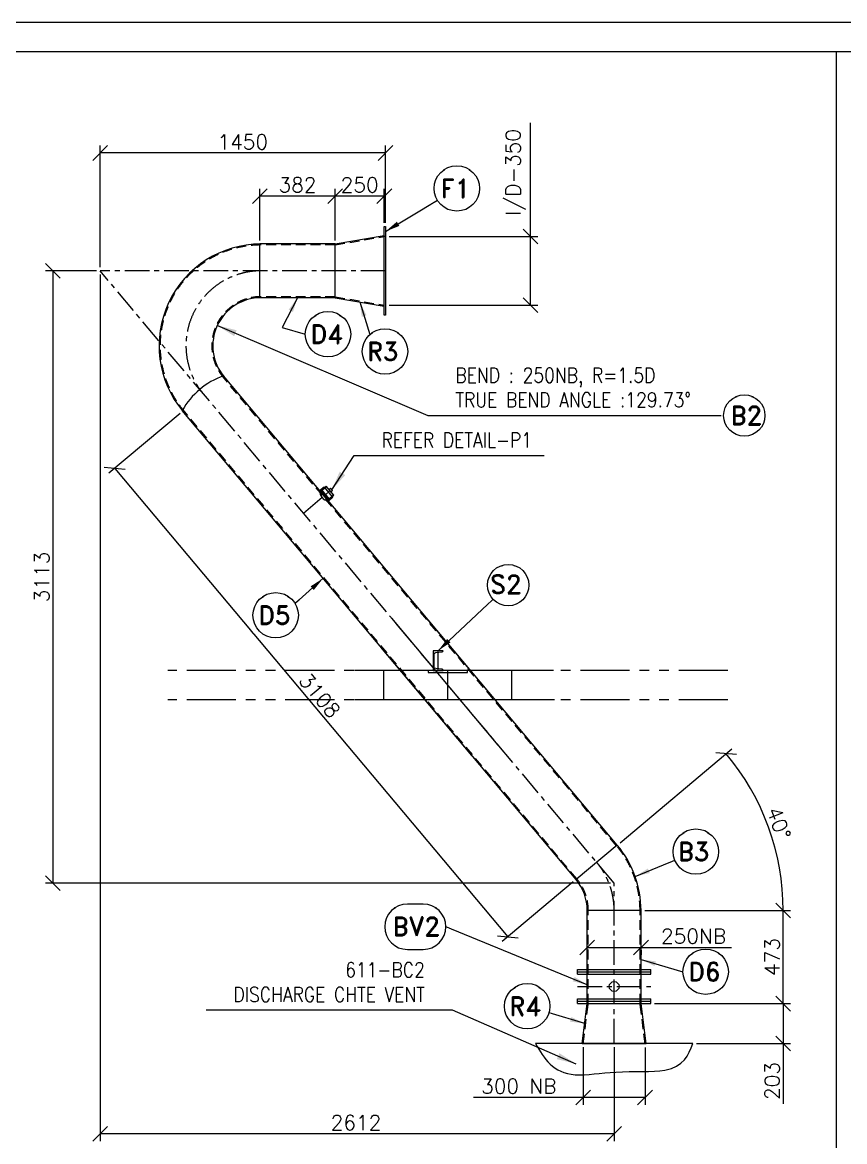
# Model space of a CAD drawing. Header units: inches. Extents: x 0 to 157513, y -28488 to 35640.
# Drawn here: x 70786 to 79142, y 24261 to 35640 of the extents above; entities that cross this region are included whole.
import ezdxf

# ---------------------------------------------------------------- set-up
doc = ezdxf.new("R2010")
doc.units = ezdxf.units.IN
doc.header["$LTSCALE"] = 400
doc.header["$MEASUREMENT"] = 0
for name, pattern in [('0', [0]), ('CENTER', [2, 1.25, -0.25, 0.25, -0.25]), ('CONTINOUS', [0]), ('DASHED2', [0.375, 0.25, -0.125]), ('HIDDEN', [9.525, 6.35, -3.175]), ('HIDDEN2', [4.7625, 3.175, -1.5875]), ('PHANTOM', [2.5, 1.25, -0.25, 0.25, -0.25, 0.25, -0.25])]:
    doc.linetypes.add(name, pattern=pattern)
doc.layers.add('bordertext', color=1, linetype='Continuous', lineweight=20)
doc.layers.add('R-OBJECT', color=2, linetype='Continuous', lineweight=20)
for name, color, linetype in [('cen', 1, 'CENTER'), ('DIM', 1, 'Continuous'), ('hid', 3, 'HIDDEN2'), ('STR', 8, 'PHANTOM')]:
    doc.layers.add(name, color=color, linetype=linetype)
doc.styles.add('RD', font='ROMAND.SHX')
doc.styles.add('ROMAND', font='romand.shx', dxfattribs={"width": 0.85})
doc.styles.add('ROMANS', font='romans')
doc.dimstyles.new('SAM2 60 SC', dxfattribs={"dimscale": 60, "dimtxt": 2.5, "dimasz": 2.5, "dimexe": 1.25, "dimexo": 0.625, "dimtad": 1, "dimtoh": 1, "dimdec": 0, "dimdsep": 46, "dimtxsty": 'ROMANS', "dimblk": 'OBLIQUE', "dimcen": 2.5, "dimclrd": 1, "dimclre": 1, "dimclrt": 256, "dimadec": 0, "dimazin": 2, "dimtfac": 1, "dimtdec": 0, "dimtofl": 0, "dimtmove": 0, "dimatfit": 3, "dimfxl": 1, "dimtolj": 1, "dimtzin": 0, "dimarcsym": 1})
doc.dimstyles.new('STANDARD$7', dxfattribs={"dimscale": 25, "dimtxt": 2.5, "dimasz": 2.5, "dimexe": 1.5, "dimexo": 1, "dimgap": 1, "dimtad": 1, "dimdec": 3, "dimzin": 12, "dimdsep": 46, "dimtxsty": 'ROMANS', "dimcen": 125, "dimclrd": 1, "dimclre": 1, "dimclrt": 7, "dimadec": 0, "dimazin": 3, "dimtp": 0.051, "dimtm": 0.032, "dimtfac": 0.6, "dimtdec": 3, "dimtmove": 0, "dimatfit": 3, "dimfxl": 1, "dimtvp": 1, "dimtolj": 1, "dimtzin": 0, "dimarcsym": 1})

# ---------------------------------------------------------------- blocks, each defined once
blk = doc.blocks.new('_OBLIQUE')
at = {"color": 0, "linetype": 'ByBlock'}
blk.add_line((-0.5, -0.5), (0.5, 0.5), dxfattribs=at)
blk = doc.blocks.new('*D180')
at = {"color": 1, "lineweight": -2}
for p, q in [((71576, 33151), (71576, 34387)), ((74476, 33601), (74476, 34387)), ((74476, 34312), (71576, 34312))]:
    blk.add_line(p, q, dxfattribs=at)
at = {"layer": 'Defpoints', "color": 0}
for p in [(71576, 34312), (74476, 33564, 279), (71576, 33114, 279)]:
    blk.add_point(p, dxfattribs=at)
at = {"color": 1, "lineweight": -2, "xscale": 150, "yscale": 150, "zscale": 150, "rotation": 180}
blk.add_blockref('_OBLIQUE', (71576, 34312), dxfattribs=at)
at = {"color": 1, "lineweight": -2, "xscale": 150, "yscale": 150, "zscale": 150}
blk.add_blockref('_OBLIQUE', (74476, 34312), dxfattribs=at)
at = {"insert": (73026, 34424), "char_height": 150, "attachment_point": 5, "style": 'ROMANS'}
blk.add_mtext('\\A1;1450', dxfattribs=at)
blk = doc.blocks.new('*D181')
at = {"color": 1, "lineweight": -2}
for p, q in [((71576, 33076), (71576, 24266)), ((76800, 25221), (76800, 24266)), ((76800, 24341), (71576, 24341))]:
    blk.add_line(p, q, dxfattribs=at)
at = {"layer": 'Defpoints', "color": 0}
for p in [(71576, 33114, -19), (76800, 25258), (71576, 24341)]:
    blk.add_point(p, dxfattribs=at)
at = {"color": 1, "lineweight": -2, "xscale": 150, "yscale": 150, "zscale": 150, "rotation": 180}
blk.add_blockref('_OBLIQUE', (71576, 24341), dxfattribs=at)
at = {"color": 1, "lineweight": -2, "xscale": 150, "yscale": 150, "zscale": 150}
blk.add_blockref('_OBLIQUE', (76800, 24341), dxfattribs=at)
at = {"insert": (74176, 24454), "char_height": 150, "attachment_point": 5, "style": 'ROMANS'}
blk.add_mtext('\\A1;2612', dxfattribs=at)
blk = doc.blocks.new('*D182')
at = {"color": 1, "lineweight": -2}
for p, q in [((76527, 26236), (77073, 26236)), ((76527, 26208), (76527, 26161)), ((77073, 26236), (77991, 26236)), ((77073, 26208), (77073, 26161))]:
    blk.add_line(p, q, dxfattribs=at)
at = {"layer": 'Defpoints', "color": 0}
for p in [(76527, 26246), (77073, 26246), (77073, 26236)]:
    blk.add_point(p, dxfattribs=at)
at = {"color": 1, "lineweight": -2, "xscale": 150, "yscale": 150, "zscale": 150, "rotation": 180}
blk.add_blockref('_OBLIQUE', (76527, 26236), dxfattribs=at)
at = {"color": 1, "lineweight": -2, "xscale": 150, "yscale": 150, "zscale": 150}
blk.add_blockref('_OBLIQUE', (77073, 26236), dxfattribs=at)
at = {"insert": (77607, 26349), "char_height": 150, "attachment_point": 5, "style": 'ROMANS'}
blk.add_mtext('\\A1;250NB', dxfattribs=at)
blk = doc.blocks.new('*D183')
at = {"color": 1, "lineweight": -2}
for p, q in [((71539, 33114), (71020, 33114)), ((71095, 33114), (71095, 26888)), ((76763, 26888), (71020, 26888))]:
    blk.add_line(p, q, dxfattribs=at)
at = {"layer": 'Defpoints', "color": 0}
for p in [(71576, 33114, -19), (71095, 26888), (76800, 26888, -19)]:
    blk.add_point(p, dxfattribs=at)
at = {"color": 1, "lineweight": -2, "xscale": 150, "yscale": 150, "zscale": 150}
for p, rotation in [((71095, 33114), 90), ((71095, 26888), 270)]:
    blk.add_blockref('_OBLIQUE', p, dxfattribs=dict(at, rotation=rotation))
at = {"insert": (70983, 30001), "char_height": 150, "attachment_point": 5, "rotation": 90, "style": 'ROMANS'}
blk.add_mtext('\\A1;3113', dxfattribs=at)
blk = doc.blocks.new('*D103')
at = {"color": 1, "lineweight": -2}
for p, q in [((75950, 33464), (75950, 34618)), ((74514, 33464), (76025, 33464)), ((75950, 32764), (75950, 33464)), ((74514, 32764), (76025, 32764))]:
    blk.add_line(p, q, dxfattribs=at)
at = {"layer": 'Defpoints', "color": 0}
for p in [(74476, 33464), (74476, 32764), (75950, 32764)]:
    blk.add_point(p, dxfattribs=at)
at = {"color": 1, "lineweight": -2, "xscale": 150, "yscale": 150, "zscale": 150}
for p, rotation in [((75950, 33464), 90), ((75950, 32764), 270)]:
    blk.add_blockref('_OBLIQUE', p, dxfattribs=dict(at, rotation=rotation))
at = {"insert": (75798, 34116), "char_height": 150, "attachment_point": 5, "rotation": 90, "style": 'ROMANS'}
blk.add_mtext('\\A1;I/D-350', dxfattribs=at)
blk = doc.blocks.new('*D104')
at = {"color": 1, "lineweight": -2}
for p, q in [((76486, 25221), (76486, 24636)), ((77114, 25219), (77114, 24636)), ((76486, 24711), (75372, 24711)), ((77114, 24711), (76486, 24711))]:
    blk.add_line(p, q, dxfattribs=at)
at = {"layer": 'Defpoints', "color": 0}
for p in [(76486, 25258, 0), (77114, 25257, 0), (77114, 24711)]:
    blk.add_point(p, dxfattribs=at)
at = {"color": 1, "lineweight": -2, "xscale": 150, "yscale": 150, "zscale": 150, "rotation": 180}
blk.add_blockref('_OBLIQUE', (76486, 24711), dxfattribs=at)
at = {"color": 1, "lineweight": -2, "xscale": 150, "yscale": 150, "zscale": 150}
blk.add_blockref('_OBLIQUE', (77114, 24711), dxfattribs=at)
at = {"insert": (75831, 24824), "char_height": 150, "attachment_point": 5, "style": 'ROMANS'}
blk.add_mtext('\\A1;300 NB', dxfattribs=at)
blk = doc.blocks.new('*D105')
at = {"color": 1, "lineweight": -2}
for p, q in [((77211, 25664), (78593, 25664)), ((78518, 25664), (78518, 25258)), ((77638, 25258), (78593, 25258)), ((78518, 25258), (78518, 24647))]:
    blk.add_line(p, q, dxfattribs=at)
at = {"layer": 'Defpoints', "color": 0}
for p in [(77173, 25664, -279), (78518, 25664), (77600, 25258, -279)]:
    blk.add_point(p, dxfattribs=at)
at = {"color": 1, "lineweight": -2, "xscale": 150, "yscale": 150, "zscale": 150}
for p, rotation in [((78518, 25664), 90), ((78518, 25258), 270)]:
    blk.add_blockref('_OBLIQUE', p, dxfattribs=dict(at, rotation=rotation))
at = {"insert": (78406, 24878), "char_height": 150, "attachment_point": 5, "rotation": 90, "style": 'ROMANS'}
blk.add_mtext('\\A1;203', dxfattribs=at)
blk = doc.blocks.new('*D201')
at = {"color": 1, "lineweight": -2}
for p, q in [((77111, 26611), (78593, 26611)), ((78518, 25664), (78518, 26611)), ((77211, 25664), (78593, 25664))]:
    blk.add_line(p, q, dxfattribs=at)
at = {"layer": 'Defpoints', "color": 0}
for p in [(77073, 26611, -298), (78518, 26611), (77173, 25664, -279)]:
    blk.add_point(p, dxfattribs=at)
at = {"color": 1, "lineweight": -2, "xscale": 150, "yscale": 150, "zscale": 150}
for p, rotation in [((78518, 26611), 90), ((78518, 25664), 270)]:
    blk.add_blockref('_OBLIQUE', p, dxfattribs=dict(at, rotation=rotation))
at = {"insert": (78406, 26138), "char_height": 150, "attachment_point": 5, "rotation": 90, "style": 'ROMANS'}
blk.add_mtext('\\A1;473', dxfattribs=at)
blk = doc.blocks.new('*D202')
at = {"color": 1, "lineweight": -2}
for p, q in [((76860, 27300), (77996, 28253)), ((77111, 26611), (78593, 26611))]:
    blk.add_line(p, q, dxfattribs=at)
blk.add_arc((76038, 26611), 2480, 360, 40, dxfattribs=at)
at = {"layer": 'Defpoints', "color": 0}
for p in [(76831, 27276, -298), (78451, 27183), (76038, 26611, -298), (77073, 26611, -298)]:
    blk.add_point(p, dxfattribs=at)
at = {"color": 1, "lineweight": -2, "xscale": 150, "yscale": 150, "zscale": 150}
for p, rotation in [((77938, 28205), 129.9999999997927), ((78518, 26611), 269.9999999999999)]:
    blk.add_blockref('_OBLIQUE', p, dxfattribs=dict(at, rotation=rotation))
at = {"insert": (78474, 27498), "char_height": 150, "attachment_point": 5, "rotation": 290, "style": 'ROMANS'}
blk.add_mtext('\\A1;40°', dxfattribs=at)
blk = doc.blocks.new('*D203')
at = {"color": 1, "lineweight": -2}
for p, q in [((72389, 31663), (71666, 31056)), ((71724, 31104), (75719, 26343)), ((76384, 26901), (75662, 26295))]:
    blk.add_line(p, q, dxfattribs=at)
at = {"layer": 'Defpoints', "color": 0}
for p in [(72418, 31687, -298), (76413, 26925, -298), (75719, 26343)]:
    blk.add_point(p, dxfattribs=at)
at = {"color": 1, "lineweight": -2, "xscale": 150, "yscale": 150, "zscale": 150}
for p, rotation in [((71724, 31104), 129.9999999999999), ((75719, 26343), 309.9999999999999)]:
    blk.add_blockref('_OBLIQUE', p, dxfattribs=dict(at, rotation=rotation))
at = {"insert": (73808, 28796), "char_height": 150, "attachment_point": 5, "rotation": 310, "style": 'ROMANS'}
blk.add_mtext('\\A1;3108', dxfattribs=at)
blk = doc.blocks.new('*D204')
at = {"color": 1, "lineweight": -2}
for p, q in [((73964, 33424), (73964, 33949)), ((74464, 33601), (74464, 33949)), ((74464, 33874), (73964, 33874))]:
    blk.add_line(p, q, dxfattribs=at)
at = {"layer": 'Defpoints', "color": 0}
for p in [(73964, 33874), (74464, 33564), (73964, 33387)]:
    blk.add_point(p, dxfattribs=at)
at = {"color": 1, "lineweight": -2, "xscale": 150, "yscale": 150, "zscale": 150, "rotation": 180}
blk.add_blockref('_OBLIQUE', (73964, 33874), dxfattribs=at)
at = {"color": 1, "lineweight": -2, "xscale": 150, "yscale": 150, "zscale": 150}
blk.add_blockref('_OBLIQUE', (74464, 33874), dxfattribs=at)
at = {"insert": (74214, 33987), "char_height": 150, "attachment_point": 5, "style": 'ROMANS'}
blk.add_mtext('\\A1;250', dxfattribs=at)
blk = doc.blocks.new('*D205')
at = {"color": 1, "lineweight": -2}
for p, q in [((73200, 33424), (73200, 33949)), ((73964, 33424), (73964, 33949)), ((73964, 33874), (73200, 33874))]:
    blk.add_line(p, q, dxfattribs=at)
at = {"layer": 'Defpoints', "color": 0}
for p in [(73200, 33874), (73200, 33387, -298), (73964, 33387)]:
    blk.add_point(p, dxfattribs=at)
at = {"color": 1, "lineweight": -2, "xscale": 150, "yscale": 150, "zscale": 150, "rotation": 180}
blk.add_blockref('_OBLIQUE', (73200, 33874), dxfattribs=at)
at = {"color": 1, "lineweight": -2, "xscale": 150, "yscale": 150, "zscale": 150}
blk.add_blockref('_OBLIQUE', (73964, 33874), dxfattribs=at)
at = {"insert": (73582, 33987), "char_height": 150, "attachment_point": 5, "style": 'ROMANS'}
blk.add_mtext('\\A1;382', dxfattribs=at)
blk = doc.blocks.new('A1 title blck promac')
at = {"color": 4, "linetype": '0'}
blk.add_lwpolyline([(2099534, -476612), (2149994, -476612), (2149994, -440972), (2099534, -440972)], close=True, dxfattribs=at)
blk.add_lwpolyline([(2100785, -476312), (2149694, -476312), (2149694, -441272), (2099834, -441272), (2099834, -470228)], dxfattribs=at)

msp = doc.modelspace()

# ---------------------------------------------------------------- linework, layer by layer
at = {"ltscale": 10}
for p, q in [((73964.4, 33386.9), (74464.4, 33473.9)), ((74476.4, 33463.9), (74464.4, 33463.9)), ((73964.4, 33386.9), (73200.3, 33386.9, -301.8)), ((73200.3, 32840.9, -297.8), (73200.3, 33386.9, -297.8)), ((73964.4, 32840.9), (73964.4, 33386.9)), ((73964.4, 32840.9), (73200.3, 32840.9, -301.8)), ((73964.4, 32840.9), (74464.4, 32753.9)), ((76831.2, 27276.2, -297.8), (72829.3, 32045.4, -297.8)), ((76412.9, 26925.2, -297.8), (72411.1, 31694.4, -297.8)), ((75772.9, 28537.4, -30.7), (74847.2, 29640.7, -30.7)), ((75354.6, 28186.4, -30.7), (74428.9, 29289.7, -30.7)), ((76831.2, 27276.2, -297.8), (76412.9, 26925.2, -297.8)), ((76527.3, 25664.1, -278.6), (76527.3, 26610.9, -278.6)), ((77073.3, 26610.9, -297.8), (76527.3, 26610.9, -297.8)), ((77073.3, 25664.1, -278.6), (77073.3, 26610.9, -278.6)), ((76427.3, 25964.1, -278.6), (76427.3, 26012.1, -278.6)), ((76427.3, 26012.1, -278.6), (77173.3, 26012.1, -278.6)), ((76427.3, 25988.1, -278.6), (77173.3, 25988.1, -278.6)), ((76427.3, 25964.1, -278.6), (77173.3, 25964.1, -278.6)), ((77173.3, 25964.1, -278.6), (77173.3, 26012.1, -278.6)), ((76527.3, 25664.1, -278.6), (76527.3, 25856.3, -278.6)), ((76427.3, 25664.1, -278.6), (76427.3, 25712.1, -278.6)), ((76427.3, 25712.1, -278.6), (77173.3, 25712.1, -278.6)), ((76427.3, 25688.1, -278.6), (77173.3, 25688.1, -278.6)), ((76427.3, 25664.1, -278.6), (77173.3, 25664.1, -278.6)), ((76476.3, 25258.1, -278.6), (76527.3, 25664.1, -278.6)), ((77124.3, 25258.1, -278.6), (77073.3, 25664.1, -278.6)), ((77173.3, 25664.1, -278.6), (77173.3, 25712.1, -278.6)), ((76476.3, 25258.1, -278.6), (77124.3, 25258.1, -278.6))]:
    msp.add_line(p, q, dxfattribs=at)
at = {"linetype": 'CONTINOUS'}
for p, q in [((73806.3, 30881.1, -297.8), (73852.2, 30919.7, -297.8)), ((73896.7, 30773.4, -297.8), (73806.3, 30881.1, -297.8)), ((73812.7, 30873.4, -297.8), (73812.7, 30873.4, -297.8)), ((73942.6, 30812, -297.8), (73852.2, 30919.7, -297.8)), ((73858.7, 30912, -297.8), (73874, 30924.9, -297.8)), ((73861.2, 30908.9, -297.8), (73876.6, 30921.8, -297.8)), ((73951.5, 30832.5, -297.8), (73874, 30924.9, -297.8)), ((73902.5, 30890.9, -297.8), (73917.8, 30903.8, -297.8)), ((73938.4, 30879.3, -297.8), (73917.8, 30903.8, -297.8)), ((73923, 30866.4, -297.8), (73938.4, 30879.3, -297.8)), ((73890.2, 30781.1, -297.8), (73890.2, 30781.1, -297.8)), ((73896.7, 30773.4, -297.8), (73942.6, 30812, -297.8)), ((73933.6, 30822.7, -297.8), (73948.9, 30835.5, -297.8)), ((73936.2, 30819.6, -297.8), (73951.5, 30832.5, -297.8))]:
    msp.add_line(p, q, dxfattribs=at)
at = {"color": 3, "linetype": 'HIDDEN', "ltscale": 0.25}
for p, q in [((73809.7, 30861.5, -297.8), (73825, 30874.4, -297.8)), ((73897.9, 30787.5, -297.8), (73820.4, 30879.9, -297.8)), ((73905.5, 30793.9, -297.8), (73828, 30886.3, -297.8)), ((73877.9, 30780.1, -297.8), (73893.3, 30793, -297.8))]:
    msp.add_line(p, q, dxfattribs=at)
at = {"color": 3, "linetype": 'HIDDEN', "ltscale": 0.05}
for p, q in [((73820.4, 30879.9, -297.8), (73858.7, 30912, -297.8)), ((73822.9, 30876.8, -297.8), (73861.2, 30908.9, -297.8)), ((73895.3, 30790.6, -297.8), (73933.6, 30822.7, -297.8)), ((73897.9, 30787.5, -297.8), (73936.2, 30819.6, -297.8))]:
    msp.add_line(p, q, dxfattribs=at)
at = {"color": 1, "linetype": 'CENTER'}
msp.add_line((75010.8, 29051.8, 41), (75010.8, 29251.8, 41), dxfattribs=at)
at = {"color": 8}
for p, q in [((76184.9, 29052.1, 29.3), (74164.7, 29052.1, 29.3)), ((76194.7, 28751.4, -3446.8), (74164.7, 28751.4, -3446.8)), ((77600.3, 25258.1, -278.6), (76000.3, 25258.1, -278.6))]:
    msp.add_line(p, q, dxfattribs=at)
msp.add_line((77124.3, 25258.1, -278.6), (76476.3, 25258.1, -278.6))
at = {"ltscale": 10}
msp.add_lwpolyline([(74464.4, 33563.9), (74476.4, 33563.9), (74476.4, 32663.9), (74464.4, 32663.9)], close=True, dxfattribs=at)
at = {"linetype": 'ByBlock', "ltscale": 100, "elevation": 41}
msp.add_lwpolyline([(75060.8, 29251.8), (74960.8, 29251.8), (74960.8, 29051.8), (75060.8, 29051.8), (75060.8, 29053.9, 0.383864), (75052.7, 29062.9), (74986.3, 29069.8, -0.383864), (74970.2, 29087.7), (74970.2, 29215.8, -0.383864), (74986.3, 29233.7), (75052.7, 29240.7, 0.383864), (75060.8, 29249.6)], format="xyb", close=True, dxfattribs=at)
at = {"ltscale": 10}
msp.add_circle((76800.3, 25838.1, -278.6), 50, dxfattribs=at)
for centre, radius, start, end in [((73210.4, 32351.9, -297.8), 1035, 90, 220), ((73210.4, 32351.9, -297.8), 489, 90, 220), ((73083.2, 31318.1, -297.8), 770.3, 109.24259, 150.75741), ((76038.3, 26610.9, -297.8), 1035, 0, 40), ((76038.3, 26610.9, -297.8), 489, 0, 40)]:
    msp.add_arc(centre, radius, start, end, dxfattribs=at)
at = {"linetype": 'CONTINOUS'}
msp.add_arc((73912.4, 30878.4, -297.8), 106.2, 178.53778, 261.46222, dxfattribs=at)
at = {"color": 8}
msp.add_spline([(76000.3, 25258.1, -278.6), (76405.1, 24941.4, 379.6), (76815.9, 24968.9, 379.6), (77315.5, 24988.5, 379.6), (77600.3, 25258.1, -278.6)], degree=3, dxfattribs=at)
at = {"layer": 'cen', "ltscale": 0.5}
for p, q in [((76800.3, 26888.2, -297.8), (71576.3, 33113.9, -297.8)), ((74476.4, 33113.9), (71576.3, 33113.9)), ((73642.3, 30651.8, 41), (73928.1, 30891.5, -421.9)), ((76800.3, 25258.1, -278.6), (76800.3, 26888.2, -278.6)), ((76427.3, 25838.1, -278.6), (77173.3, 25838.1, -278.6))]:
    msp.add_line(p, q, dxfattribs=at)
at = {"layer": 'cen', "ltscale": 10}
msp.add_line((75622, 28292.5, -30.7), (74540.1, 29581.9, -30.7), dxfattribs=at)
at = {"layer": 'cen', "ltscale": 0.5}
for centre, start, end in [((73210.4, 32351.9, -297.8), 90, 220), ((76038.3, 26610.9, -297.8), 0, 40)]:
    msp.add_arc(centre, 762, start, end, dxfattribs=at)
at = {"layer": 'hid', "linetype": 'DASHED2'}
for p, q in [((73964.4, 33376.9), (74464.4, 33463.9)), ((73964.4, 33376.9), (73200.3, 33376.9, -301.8)), ((73964.4, 32850.9), (73200.3, 32850.9, -301.8)), ((73964.4, 32850.9), (74464.4, 32763.9)), ((76823.5, 27269.7, -297.8), (72821.7, 32038.9, -297.8)), ((76420.6, 26931.6, -297.8), (72418.7, 31700.8, -297.8)), ((76537.3, 25664.1, -278.6), (76537.3, 26610.9, -278.6)), ((77063.3, 25664.1, -278.6), (77063.3, 26610.9, -278.6)), ((76486.2, 25256.9, -278.6), (76537.2, 25662.9, -278.6)), ((77114.4, 25256.9, -278.6), (77063.4, 25662.9, -278.6))]:
    msp.add_line(p, q, dxfattribs=at)
for centre, radius, start, end in [((73210.4, 32351.9, -297.8), 1025, 90, 220), ((73210.4, 32351.9, -297.8), 499, 90, 220), ((76038.3, 26610.9, -297.8), 1025, 0, 40), ((76038.3, 26610.9, -297.8), 499, 0, 40)]:
    msp.add_arc(centre, radius, start, end, dxfattribs=at)
at = {"layer": 'R-OBJECT', "color": 3, "linetype": 'HIDDEN', "ltscale": 100, "elevation": 41}
msp.add_lwpolyline([(74910.8, 29031.8), (75310.8, 29031.8), (75310.8, 29051.8), (74910.8, 29051.8)], close=True, dxfattribs=at)
at = {"layer": 'STR'}
for p, q in [((77956.8, 29051.8, 41), (72264.8, 29051.8, 41)), ((74460.8, 28751.8, -3458.5), (74460.8, 29051.8, 41)), ((75110.8, 28751.8, -3458.5), (75110.8, 29051.8, 41)), ((75760.8, 28751.8, -3458.5), (75760.8, 29051.8, 41)), ((77956.8, 28751.8, -3458.5), (72264.8, 28751.8, -3458.5))]:
    msp.add_line(p, q, dxfattribs=at)

# ---------------------------------------------------------------- texts
at = {"color": 7, "char_height": 187.5, "attachment_point": 3, "style": 'RD', "bg_fill": 2}
for s, insert in [('F1', (75340.8, 34046.5)), ('B3', (77769.8, 27304.1))]:
    msp.add_mtext(s, dxfattribs=dict(at, insert=insert))

# ---------------------------------------------------------------- dimensions: what is measured, and where the dimension line sits
for base, p1, p2, override, picture, middle in [((71576.3, 34311.7, -278.6), (74476.4, 33563.9), (71576.3, 33113.9), {"dimlfac": 0.5}, '*D180', (73026.4, 34424.2, -278.6)), ((73200.3, 33874), (73964.4, 33386.9), (73200.3, 33386.9, -297.8), {"dimtoh": 0, "dimlfac": 0.5}, '*D205', (73582.4, 33986.5)), ((73964.4, 33874), (74464.4, 33563.9), (73964.4, 33386.9), {"dimtoh": 0, "dimlfac": 0.5}, '*D204', (74214.4, 33986.5))]:
    dim = msp.add_linear_dim(base=base, p1=p1, p2=p2, dimstyle='SAM2 60 SC', override=override)
    dim.commit()
    dim.dimension.update_dxf_attribs({"geometry": picture, "text_midpoint": middle})
dim = msp.add_linear_dim(base=(71095.4, 26888.2, -278.6), p1=(71576.3, 33113.9, -297.8), p2=(76800.3, 26888.2, -297.8), angle=90, dimstyle='SAM2 60 SC', override={"dimlfac": 0.5})
dim.commit()
dim.dimension.update_dxf_attribs({"geometry": '*D183', "text_midpoint": (70982.9, 30001.1, -278.6)})
dim = msp.add_linear_dim(base=(71576.3, 24341.4, -278.6), p1=(76800.3, 25258.1, -278.6), p2=(71576.3, 33113.9, -297.8), dimstyle='SAM2 60 SC', override={"dimlfac": 0.5})
dim.commit()
dim.dimension.update_dxf_attribs({"geometry": '*D181', "text_midpoint": (74175.8, 24341.4, -278.6), "dimtype": 160})
dim = msp.add_linear_dim(base=(77073.3, 26236, -278.6), p1=(76527.3, 26245.8, -278.6), p2=(77073.3, 26245.8, -278.6), text='250NB', dimstyle='SAM2 60 SC', override={"dimlfac": 0.5})
dim.commit()
dim.dimension.update_dxf_attribs({"geometry": '*D182', "text_midpoint": (77607.3, 26348.5, -278.6)})
dim = msp.add_linear_dim(base=(78518.3, 25664.1), p1=(77600.3, 25258.1, -278.6), p2=(77173.3, 25664.1, -278.6), angle=90, dimstyle='SAM2 60 SC', override={"dimtoh": 0, "dimlfac": 0.5})
dim.commit()
dim.dimension.update_dxf_attribs({"geometry": '*D105', "text_midpoint": (78518.3, 24877.8), "dimtype": 160})
dim = msp.add_linear_dim(base=(77114.4, 24711.3, -278.6), p1=(76486.4, 25258.1, -278.6), p2=(77114.4, 25256.9, -278.6), text='300 NB', dimstyle='SAM2 60 SC', override={"dimtoh": 0, "dimlfac": 0.5})
dim.commit()
dim.dimension.update_dxf_attribs({"geometry": '*D104', "text_midpoint": (75831, 24711.3, -278.6), "dimtype": 160})

# ---------------------------------------------------------------- leaders
at = {"layer": 'DIM', "annotation_type": 0, "has_hookline": 1}
for points, hookline_direction, text_width in [([(72767.3, 32558.6, -297.8), (74906.8, 31643, -297.8), (75106.8, 31643, -297.8)], 0, 2726.1), ([(73929.8, 30887.2, -421.9), (74156.2, 31235.2, -421.9), (74356.2, 31235.2, -421.9)], 0, 1651.4), ([(76414, 25050.2, -297.8), (75155.8, 25598.6, -297.8), (74955.8, 25598.6, -297.8)], 1, 2222.1)]:
    msp.add_leader(points, dimstyle='STANDARD$7', override={"dimscale": 80, "dimexe": 1, "dimdec": 2, "dimpost": '', "dimcen": 0.9, "dimadec": 1, "dimtp": 0, "dimtm": 0, "dimtfac": 1, "dimtdec": 0, "dimatfit": 0, "dimfxl": 1.5, "dimtvp": 0, "dimtfillclr": 256}, dxfattribs=dict(at, hookline_direction=hookline_direction, text_width=text_width))

# ---------------------------------------------------------------- next in the draw order: linework, layer by layer
at = {"layer": 'bordertext'}
for centre in [(75201.3, 33952), (77630.4, 27209.7)]:
    msp.add_circle(centre, 231, dxfattribs=at)

# ---------------------------------------------------------------- next in the draw order: texts
at = {"color": 7, "char_height": 187.5, "style": 'RD', "bg_fill": 2}
for s, insert, attachment_point in [('D4', (74043.3, 32564.3), 3), ('R3', (74610.3, 32389.2), 3), ('B2', (77983.4, 31737.4, -297.8), 1), ('D5', (73512, 29706.9), 3), ('BV2', (75030.9, 26542.5), 3), ('D6', (77881.8, 26082.8), 3), ('R4', (76056.3, 25732.3), 3)]:
    msp.add_mtext(s, dxfattribs=dict(at, insert=insert, attachment_point=attachment_point))
at = {"bg_fill": 2}
for s, insert, char_height, attachment_point, style in [('BEND : 250NB, R=1.5D\\PTRUE BEND ANGLE :129.73%%D', (75186.8, 32126.8, -297.8), 150, 1, 'ROMAND'), ('REFER DETAIL-P1', (74436.2, 31469, -421.9), 150, 1, 'ROMAND'), ('S2', (75861, 29833), 187.5, 9, 'RD'), ('611-BC2 \\PDISCHARGE CHTE VENT', (74875.8, 26082.4, -297.8), 150, 3, 'ROMAND')]:
    msp.add_mtext(s, dxfattribs=dict(at, insert=insert, char_height=char_height, attachment_point=attachment_point, style=style))

# ---------------------------------------------------------------- next in the draw order: dimensions: what is measured, and where the dimension line sits
dim = msp.add_linear_dim(base=(75949.9, 32763.9), p1=(74476.4, 33463.9), p2=(74476.4, 32763.9), angle=90, text='I/D-<>', dimstyle='SAM2 60 SC', override={"dimtoh": 0, "dimlfac": 0.5})
dim.commit()
dim.dimension.update_dxf_attribs({"geometry": '*D103', "text_midpoint": (75949.9, 34115.7), "dimtype": 160})
dim = msp.add_angular_dim_3p(base=(78451.4, 27182.8), center=(76038.3, 26610.9, -297.8), p1=(77073.3, 26610.9, -297.8), p2=(76831.2, 27276.2, -297.8), dimstyle='SAM2 60 SC', override={"dimtoh": 0, "dimlfac": 0.5})
dim.commit()
dim.dimension.update_dxf_attribs({"geometry": '*D202', "text_midpoint": (78474.4, 27497.5)})

# ---------------------------------------------------------------- next in the draw order: leaders
for points in [[(74476.4, 33514.4), (75003.6, 33832.7)], [(77013.5, 26957.8, -297.8), (77416.5, 27122.4, -297.8)]]:
    msp.add_leader(points, dimstyle='SAM2 60 SC', override={"dimgap": 0.625, "dimtad": 0})

# ---------------------------------------------------------------- next in the draw order: linework, layer by layer
at = {"color": 8}
msp.add_lwpolyline([(70687.7, 14974.2), (79059.9, 14974.2), (79059.9, 35339.8)], dxfattribs=at)
at = {"color": 3}
msp.add_circle((73360.2, 29612.4), 231, dxfattribs=at)
at = {"layer": 'bordertext'}
msp.add_lwpolyline([(74858.4, 26214.9, 1), (74858.4, 26676.9), (74699.7, 26676.9, 1), (74699.7, 26214.9)], format="xyb", close=True, dxfattribs=at)
for centre, radius in [((73891.4, 32469.9), 231), ((74470.9, 32294.8), 231), ((78122.9, 31643, -297.8), 210), ((75723.1, 29918.8), 210), ((77729.9, 25988.4), 231), ((75916.9, 25637.9), 231)]:
    msp.add_circle(centre, radius, dxfattribs=at)

# ---------------------------------------------------------------- next in the draw order: block references
msp.add_blockref('A1 title blck promac', (-2044400, 476612.3))

# ---------------------------------------------------------------- next in the draw order: dimensions: what is measured, and where the dimension line sits
dim = msp.add_aligned_dim(p1=(72417.6, 31686.7, -297.8), p2=(76412.9, 26925.2, -297.8), distance=-905.8, dimstyle='SAM2 60 SC', override={"dimtoh": 0, "dimlfac": 0.5})
dim.commit()
dim.dimension.update_dxf_attribs({"geometry": '*D203', "text_midpoint": (73807.6, 28796)})
dim = msp.add_linear_dim(base=(78518.3, 26610.9), p1=(77173.3, 25664.1, -278.6), p2=(77073.3, 26610.9, -297.8), angle=90, dimstyle='SAM2 60 SC', override={"dimtoh": 0, "dimlfac": 0.5})
dim.commit()
dim.dimension.update_dxf_attribs({"geometry": '*D201', "text_midpoint": (78405.8, 26137.5)})

# ---------------------------------------------------------------- next in the draw order: leaders
for points, override in [([(73582.4, 32840.9, -150.9), (73426.3, 32536.2, -150.9), (73660.4, 32469.9, -150.9)], {"dimgap": 0.625, "dimtad": 0, "dimtoh": 0, "dimlfac": 0.5}), ([(74214.4, 32797.4), (74317.3, 32467.3)], {"dimgap": 0.625, "dimtad": 0}), ([(73842.9, 29988, -297.8), (73562.2, 29735.8, -297.8)], {"dimgap": 0.625, "dimtad": 0}), ([(75010.8, 29251.8, 41), (75569.9, 29775.3, 41)], {"dimgap": 0.625, "dimtad": 0}), ([(76527.3, 25856.3, -278.6), (75089.4, 26445.9, -278.6)], {"dimgap": 0.625, "dimtad": 0}), ([(77073.3, 26112.1, -278.6), (77498.9, 25988.4, -278.6)], {"dimgap": 0.625, "dimtad": 0, "dimtoh": 0, "dimlfac": 0.5}), ([(76501.8, 25461.1, -278.6), (76138, 25571.1, -278.6)], {"dimgap": 0.625, "dimtad": 0})]:
    msp.add_leader(points, dimstyle='SAM2 60 SC', override=override)

doc.saveas('drawing.dxf')
